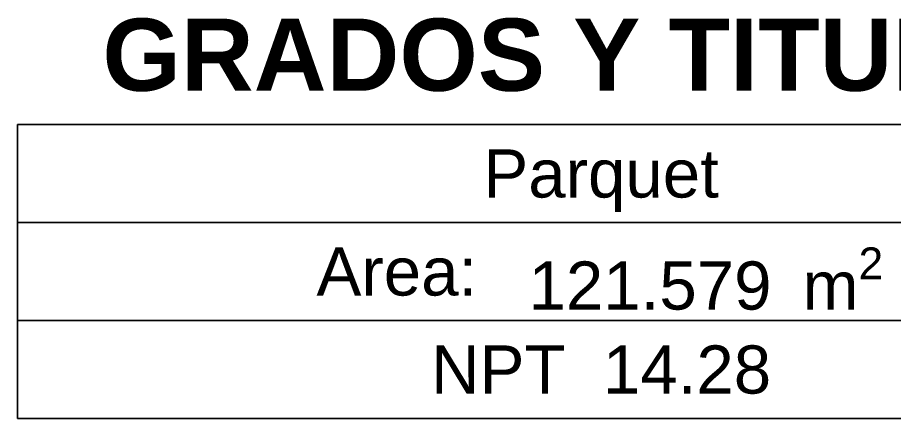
# Model space of a CAD drawing. Header units: inches. Extents: x -38 to 5698, y -33 to 92.
# Drawn here: x 310.395 to 312.215, y 32.014 to 32.847 of the extents above; entities that cross this region are included whole.
import ezdxf

# ---------------------------------------------------------------- set-up
doc = ezdxf.new("R2010")
doc.units = ezdxf.units.IN
doc.header["$MEASUREMENT"] = 0
doc.layers.add('02 _ ARQ _ ZON _ Espacio.3D', color=7, linetype='Continuous')
doc.styles.add('Estilo_Generado_1', font='swisseb.ttf')
doc.styles.add('Estilo_Generado_7', font='swisse.ttf')

msp = doc.modelspace()

# ---------------------------------------------------------------- linework, layer by layer
at = {"layer": '02 _ ARQ _ ZON _ Espacio.3D', "color": 252, "linetype": 'Continuous', "lineweight": 13}
for p, q in [((312.8201, 32.6248), (310.3954, 32.6248)), ((310.3954, 32.6248), (310.3954, 32.014)), ((310.3954, 32.6248), (312.8201, 32.6248)), ((310.3954, 32.4212), (310.3954, 32.6248)), ((312.8201, 32.4212), (310.3954, 32.4212)), ((310.3954, 32.4212), (312.8201, 32.4212)), ((310.3954, 32.2176), (310.3954, 32.4212)), ((312.8201, 32.2176), (310.3954, 32.2176)), ((310.3954, 32.2176), (312.8201, 32.2176)), ((310.3954, 32.014), (310.3954, 32.2176)), ((310.3954, 32.014), (312.8201, 32.014)), ((312.8201, 32.014), (310.3954, 32.014))]:
    msp.add_line(p, q, dxfattribs=at)

# ---------------------------------------------------------------- texts
at = {"layer": '02 _ ARQ _ ZON _ Espacio.3D', "color": 252, "lineweight": 25, "attachment_point": 2}
for s, insert, char_height, style in [('\\A1;{\\pqc;\\pt0;\\fSwis721 Ex BT|b1|i0|c0|p34;GRADOS Y TITULOS}', (311.6078, 32.8447), 0.15, 'Estilo_Generado_1'), ('\\A1;{\\pqc;\\pt0;\\fSwis721 Ex BT|b0|i0|c238|p34;Parquet}', (311.6078, 32.573), 0.1, 'Estilo_Generado_7'), ('\\A1;{\\pqc;\\pt0;\\fSwis721 Ex BT|b0|i0|c238|p34;Area: }', (311.1835, 32.3694), 0.1, 'Estilo_Generado_7'), ('\\A1;{\\pqc;\\pt0,0.3;\\fSwis721 Ex BT|b0|i0|c238|p34;121.579\\fSwis721 Ex BT|b0|i0|c238|p34;\\A1{\\H.66x;\\S^  ;}\\fSwis721 Ex BT|b0|i0|c238|p34; m\\fSwis721 Ex BT|b0|i0|c238|p34;\\A1{\\H.66x;\\S2^  ;}}', (311.8254, 32.3694), 0.1, 'Estilo_Generado_7'), ('\\A1;{\\pqc;\\pt0;\\fSwis721 Ex BT|b0|i0|c238|p34;NPT  14.28}', (311.6078, 32.1658), 0.1, 'Estilo_Generado_7')]:
    msp.add_mtext(s, dxfattribs=dict(at, insert=insert, char_height=char_height, style=style))

doc.saveas('drawing.dxf')
